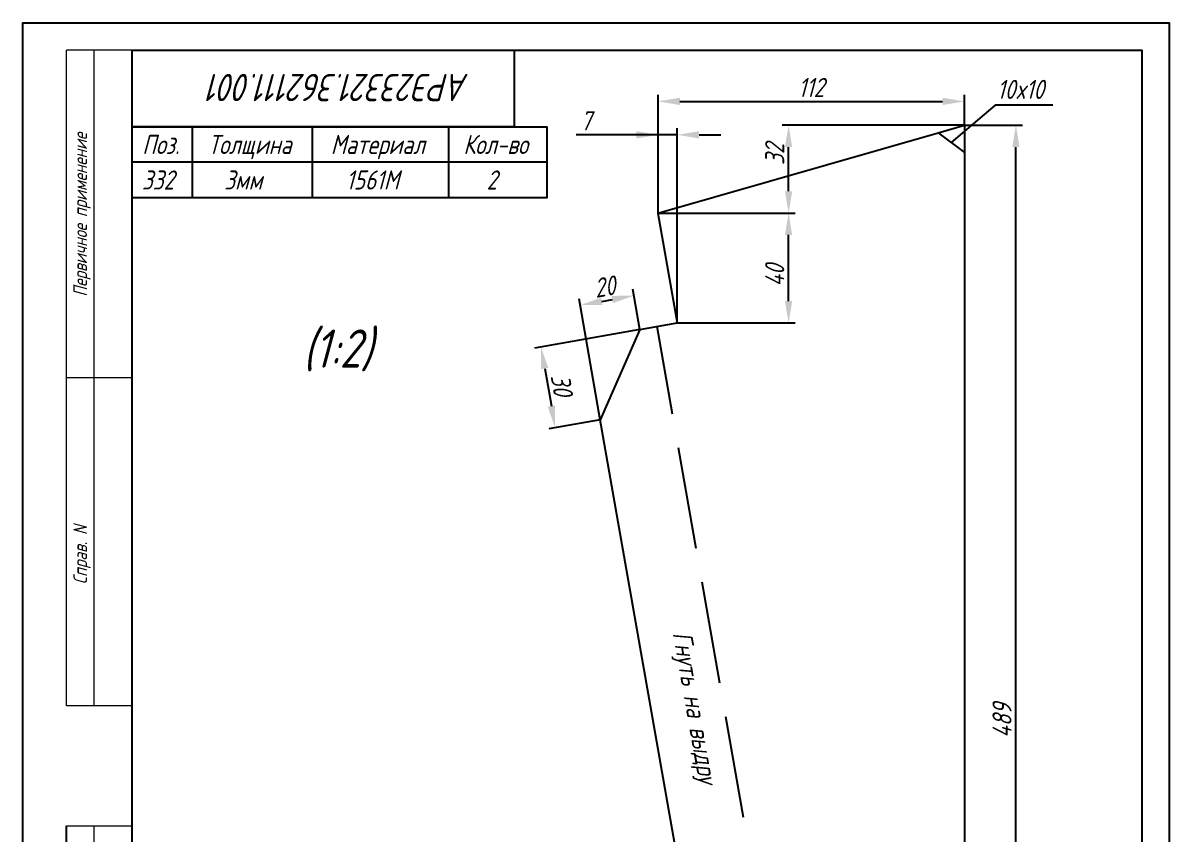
# Model space of a CAD drawing. Header units: millimetres. Extents: x -37166 to -34073, y -441 to 2979.
# Drawn here: x -34747 to -34537, y 748.9 to 897.4 of the extents above; entities that cross this region are included whole.
import ezdxf
from ezdxf.enums import TextEntityAlignment as Align

# ---------------------------------------------------------------- set-up
doc = ezdxf.new("R2010")
doc.units = ezdxf.units.MM
doc.header["$PDSIZE"] = -1
doc.linetypes.add('Short_dashed', pattern=[5, 3.75, -1.25])
doc.linetypes.add('SLD-Сплошная', pattern=[0])
for name, color, linetype in [('Frame', 6, 'Continuous'), ('ОСНОВНАЯ_НАДПИСЬ', 7, 'SLD-Сплошная'), ('ЧЕРТЕЖ', 7, 'Continuous')]:
    doc.layers.add(name, color=color, linetype=linetype)
doc.styles.add('SLDTEXTSTYLE0', font='ГОСТ тип А наклонный.ttf')
doc.styles.get("Standard").update_dxf_attribs({"font": 'ГОСТ тип А наклонный.ttf'})
doc.styles.add('ГОСТ', font='ГОСТ тип А.ttf', dxfattribs={"oblique": 15})
doc.dimstyles.new('dim1', dxfattribs={"dimtxt": 3.5, "dimasz": 4, "dimexe": 1.2, "dimexo": 0, "dimgap": 0.8, "dimtad": 1, "dimdec": 0, "dimdsep": 46, "dimtxsty": 'Standard', "dimcen": 5, "dimadec": 0, "dimazin": 0, "dimtfac": 1, "dimtdec": 0, "dimtmove": 0, "dimatfit": 3, "dimfxl": 0, "dimtolj": 1, "dimtzin": 0, "dimarcsym": 0})

# ---------------------------------------------------------------- blocks, each defined once
blk = doc.blocks.new('stamp-side-22600')
at = {"layer": 'Frame'}
blk.add_line((-12, 0), (-12, 145), dxfattribs=at)
at = {"layer": 'Frame', "lineweight": 13}
for p, q in [((-12, 145), (0, 145)), ((-12, 110), (0, 110)), ((0, 85), (-12, 85)), ((-12, 60), (0, 60)), ((0, 25), (-12, 25)), ((0, 0), (-12, 0))]:
    blk.add_line(p, q, dxfattribs=at)
at = {"layer": 'Frame', "color": 7, "lineweight": 13}
blk.add_line((-7, 145), (-7, 0), dxfattribs=at)
at = {"color": 7, "lineweight": 13, "style": 'ГОСТ', "oblique": 15}
for s, p in [('Подпись и дата', (-8.25, 115.55)), ('Инв. N дубл.', (-8.25, 88.76)), ('Взамен инв. N', (-8.25, 61.42)), ('Подпись и дата', (-8.25, 30.25)), ('Инв. N подл.', (-8.25, 2.97))]:
    blk.add_text(s, height=2.5, rotation=90, dxfattribs=at).set_placement(p)
blk = doc.blocks.new('stamp-side-w22600')
at = {"layer": 'Frame', "lineweight": 13}
for p, q in [((0, 287), (-12, 287)), ((-12, 167), (-12, 287)), ((0, 227), (-12, 227)), ((0, 167), (-12, 167))]:
    blk.add_line(p, q, dxfattribs=at)
at = {"layer": 'Frame', "color": 7, "lineweight": 13}
blk.add_line((-7, 287), (-7, 167), dxfattribs=at)
blk.add_blockref('stamp-side-22600', (0, 0))
at = {"color": 7, "lineweight": 13, "style": 'ГОСТ', "oblique": 15}
for s, p in [('Первичное применение', (-8.25, 241.89)), ('Справ. N', (-8.25, 189.23))]:
    blk.add_text(s, height=2.5, rotation=90, dxfattribs=at).set_placement(p)
blk = doc.blocks.new('A4-vert-gost-02-Neptun')
at = {"layer": 'Frame', "color": 7}
blk.add_lwpolyline([(0, 0), (0, 297), (210, 297), (210, 0)], close=True, dxfattribs=at)
at = {"layer": 'Frame'}
blk.add_lwpolyline([(20, 5), (20, 292), (205, 292), (205, 5)], close=True, dxfattribs=at)
blk.add_lwpolyline([(90, 292), (90, 278), (20, 278)], dxfattribs=at)
blk.add_blockref('stamp-side-w22600', (20, 5))
at = {"layer": 'ОСНОВНАЯ_НАДПИСЬ', "lineweight": 13, "style": 'SLDTEXTSTYLE0', "oblique": 7.5}
blk.add_attdef('PAGE', text='', height=3.5, dxfattribs=at).set_placement((199.52, 7.97), align=Align.CENTER)
at = {"layer": 'ЧЕРТЕЖ', "style": 'ГОСТ', "oblique": 15}
blk.add_attdef('НОМЕР ЧЕРТЕЖА', text='', height=5, rotation=180, dxfattribs=at).set_placement((58.02, 285.18), align=Align.MIDDLE_CENTER)
blk.add_attdef('Номер чертежа', text='', height=7, dxfattribs=at).set_placement((141.15, 13.28), align=Align.MIDDLE_CENTER)
blk = doc.blocks.new('*D7166')
at = {"color": 0, "lineweight": -2}
for p, q in [((-34574.5, 878.63), (-34563.85, 878.63)), ((-34565.05, 638.13), (-34565.05, 874.63)), ((-34579, 634.13), (-34563.85, 634.13))]:
    blk.add_line(p, q, dxfattribs=at)
at = {"color": 0}
for points in [[(-34564.39, 874.63), (-34565.72, 874.63), (-34565.05, 878.63)], [(-34565.72, 638.13), (-34564.39, 638.13), (-34565.05, 634.13)]]:
    blk.add_solid(points, dxfattribs=at)
at = {"layer": 'Defpoints', "color": 0}
for p in [(-34574.5, 878.63), (-34565.05, 878.63), (-34579, 634.13)]:
    blk.add_point(p, dxfattribs=at)
at = {"color": 0, "insert": (-34567.6, 769.63), "char_height": 3.5, "attachment_point": 5, "rotation": 90}
blk.add_mtext('\\A1;489', dxfattribs=at)
blk = doc.blocks.new('*D7167')
at = {"color": 0, "lineweight": -2}
for p, q in [((-34630.63, 862.54), (-34630.63, 884.19)), ((-34574.5, 878.63), (-34574.5, 884.19)), ((-34626.63, 882.99), (-34578.5, 882.99))]:
    blk.add_line(p, q, dxfattribs=at)
at = {"color": 0}
for points in [[(-34626.63, 883.66), (-34626.63, 882.32), (-34630.63, 882.99)], [(-34578.5, 882.32), (-34578.5, 883.66), (-34574.5, 882.99)]]:
    blk.add_solid(points, dxfattribs=at)
at = {"layer": 'Defpoints', "color": 0}
for p in [(-34574.5, 882.99), (-34574.5, 878.63), (-34630.63, 862.54)]:
    blk.add_point(p, dxfattribs=at)
at = {"color": 0, "insert": (-34602.57, 885.54), "char_height": 3.5, "attachment_point": 5}
blk.add_mtext('\\A1;112', dxfattribs=at)
blk = doc.blocks.new('*D7168')
at = {"color": 0, "lineweight": -2}
for p, q in [((-34574.5, 878.63), (-34607.9, 878.63)), ((-34606.7, 866.54), (-34606.7, 874.63)), ((-34630.63, 862.54), (-34605.5, 862.54))]:
    blk.add_line(p, q, dxfattribs=at)
at = {"color": 0}
for points in [[(-34606.04, 874.63), (-34607.37, 874.63), (-34606.7, 878.63)], [(-34607.37, 866.54), (-34606.04, 866.54), (-34606.7, 862.54)]]:
    blk.add_solid(points, dxfattribs=at)
at = {"layer": 'Defpoints', "color": 0}
for p in [(-34606.7, 878.63), (-34574.5, 878.63), (-34630.63, 862.54)]:
    blk.add_point(p, dxfattribs=at)
at = {"color": 0, "insert": (-34609.25, 873.31), "char_height": 3.5, "attachment_point": 5, "rotation": 90}
blk.add_mtext('\\A1;32', dxfattribs=at)
blk = doc.blocks.new('D34')
at = {"color": 0, "lineweight": -2}
for p, q in [((-34630.63, 862.54), (-34630.63, 878.07)), ((-34627.1, 842.42), (-34627.1, 878.07)), ((-34630.63, 876.87), (-34645.62, 876.87)), ((-34634.63, 876.87), (-34638.63, 876.87)), ((-34627.1, 876.87), (-34630.63, 876.87)), ((-34623.1, 876.87), (-34619.1, 876.87))]:
    blk.add_line(p, q, dxfattribs=at)
at = {"color": 0}
for points in [[(-34634.63, 876.2), (-34634.63, 877.53), (-34630.63, 876.87)], [(-34623.1, 877.53), (-34623.1, 876.2), (-34627.1, 876.87)]]:
    blk.add_solid(points, dxfattribs=at)
at = {"layer": 'Defpoints', "color": 0}
for p in [(-34630.63, 876.87), (-34630.63, 862.54), (-34627.1, 842.42)]:
    blk.add_point(p, dxfattribs=at)
at = {"color": 0, "insert": (-34643.85, 879.44), "char_height": 3.5, "attachment_point": 5}
blk.add_mtext('\\A1;7', dxfattribs=at)
blk = doc.blocks.new('*D7169')
at = {"color": 0, "lineweight": -2}
for p, q in [((-34630.63, 862.54), (-34605.5, 862.54)), ((-34606.7, 846.42), (-34606.7, 858.54)), ((-34627.1, 842.42), (-34605.5, 842.42))]:
    blk.add_line(p, q, dxfattribs=at)
at = {"color": 0}
for points in [[(-34606.04, 858.54), (-34607.37, 858.54), (-34606.7, 862.54)], [(-34607.37, 846.42), (-34606.04, 846.42), (-34606.7, 842.42)]]:
    blk.add_solid(points, dxfattribs=at)
at = {"layer": 'Defpoints', "color": 0}
for p in [(-34630.63, 862.54), (-34606.7, 862.54), (-34627.1, 842.42)]:
    blk.add_point(p, dxfattribs=at)
at = {"color": 0, "insert": (-34609.25, 851.12), "char_height": 3.5, "attachment_point": 5, "rotation": 90}
blk.add_mtext('\\A1;40', dxfattribs=at)
blk = doc.blocks.new('*D7239')
at = {"color": 0, "lineweight": -2}
for p, q in [((-34633.96, 841.22), (-34635.25, 848.6)), ((-34641.21, 824.71), (-34645.1, 846.87)), ((-34640.95, 846.38), (-34638.98, 846.72))]:
    blk.add_line(p, q, dxfattribs=at)
at = {"color": 0}
for points in [[(-34641.07, 847.04), (-34640.84, 845.72), (-34644.89, 845.69)], [(-34638.87, 846.07), (-34639.1, 847.38), (-34635.04, 847.42)]]:
    blk.add_solid(points, dxfattribs=at)
at = {"layer": 'Defpoints', "color": 0}
for p in [(-34635.04, 847.42), (-34633.96, 841.22), (-34641.21, 824.71)]:
    blk.add_point(p, dxfattribs=at)
at = {"color": 0, "insert": (-34640.41, 849.06), "char_height": 3.5, "attachment_point": 5, "rotation": 9.9594}
blk.add_mtext('\\A1;20', dxfattribs=at)
blk = doc.blocks.new('*D7281')
at = {"color": 0, "lineweight": -2}
for p, q in [((-34633.96, 841.22), (-34653.26, 837.83)), ((-34651.38, 834.09), (-34650.17, 827.2)), ((-34641.21, 824.71), (-34650.66, 823.05))]:
    blk.add_line(p, q, dxfattribs=at)
at = {"color": 0}
for points in [[(-34650.73, 834.21), (-34652.04, 833.98), (-34652.08, 838.03)], [(-34650.83, 827.08), (-34649.52, 827.32), (-34649.48, 823.26)]]:
    blk.add_solid(points, dxfattribs=at)
at = {"layer": 'Defpoints', "color": 0}
for p in [(-34633.96, 841.22), (-34649.48, 823.26), (-34641.21, 824.71)]:
    blk.add_point(p, dxfattribs=at)
at = {"color": 0, "insert": (-34648.27, 831.09), "char_height": 3.5, "attachment_point": 5, "rotation": 279.9594}
blk.add_mtext('\\A1;30', dxfattribs=at)

msp = doc.modelspace()

# ---------------------------------------------------------------- linework, layer by layer
at = {"color": 6, "ltscale": 0.05}
for p, q in [((-34715.991, 878.351), (-34715.991, 865.351)), ((-34693.991, 878.351), (-34693.991, 865.351)), ((-34668.991, 878.351), (-34668.991, 865.351)), ((-34650.991, 871.851), (-34726.991, 871.851))]:
    msp.add_line(p, q, dxfattribs=at)
at = {"color": 2}
for p, q in [((-34630.632, 862.535), (-34579.305, 877.253)), ((-34579.305, 877.253), (-34574.499, 873.631)), ((-34574.499, 873.631), (-34574.499, 638.631)), ((-34630.632, 862.535), (-34627.1, 842.42)), ((-34633.955, 841.216), (-34627.1, 842.42)), ((-34633.955, 841.216), (-34641.21, 824.713)), ((-34613.317, 665.862), (-34641.21, 824.713))]:
    msp.add_line(p, q, dxfattribs=at)
at = {"color": 2, "linetype": 'Short_dashed', "ltscale": 5}
msp.add_line((-34597.692, 653.377), (-34630.774, 841.775), dxfattribs=at)
at = {"color": 7}
for points in [[(-34558.271, 882.322), (-34568.877, 882.322), (-34576.902, 875.442)], [(-34579.305, 877.253), (-34574.499, 878.631), (-34574.499, 873.631)]]:
    msp.add_lwpolyline(points, dxfattribs=at)
at = {"color": 6, "ltscale": 0.05}
msp.add_lwpolyline([(-34726.991, 878.351), (-34650.991, 878.351), (-34650.991, 865.351), (-34726.991, 865.351)], close=True, dxfattribs=at)

# ---------------------------------------------------------------- block references
at = {"color": 2, "lineweight": 100, "ltscale": 0.4}
ref = msp.add_blockref('A4-vert-gost-02-Neptun', (-34746.989, 600.351), dxfattribs=at)
ref.add_attrib('НОМЕР ЧЕРТЕЖА', 'АРЭ23321.362111.001', dxfattribs={"layer": 'ЧЕРТЕЖ', "height": 5, "rotation": 180, "style": 'ГОСТ', "oblique": 15}).set_placement((-34688.967, 885.531), align=Align.MIDDLE_CENTER)

# ---------------------------------------------------------------- texts
at = {"color": 7, "style": 'ГОСТ', "oblique": 15}
msp.add_text('10x10', height=3.5, dxfattribs=at).set_placement((-34564.227, 883.439), align=Align.CENTER)
msp.add_text('Гнуть на выдру', height=3.5, rotation=279.95939, dxfattribs=at).set_placement((-34625.531, 771.789), align=Align.CENTER)
at = {"color": 7, "char_height": 3.5, "attachment_point": 2, "style": 'ГОСТ'}
for s, insert in [('{\\A1;Поз.}', (-34721.727, 876.851)), ('{\\A1;Толщина}', (-34705.425, 876.851)), ('{\\A1;Материал}', (-34681.975, 876.851)), ('{\\A1;Кол-во}', (-34660.39, 876.851)), ('332', (-34722.252, 870.351)), ('{\\A1;3мм}', (-34706.642, 870.351)), ('{\\A1;1561М}', (-34682.953, 870.351)), ('{\\A1;2}', (-34661.082, 870.351))]:
    msp.add_mtext(s, dxfattribs=dict(at, insert=insert))

# ---------------------------------------------------------------- dimensions: what is measured, and where the dimension line sits
for base, p1, p2, picture, middle in [((-34574.499, 882.989), (-34630.632, 862.535), (-34574.499, 878.631), '*D7167', (-34602.566, 882.989)), ((-34630.632, 876.867), (-34627.1, 842.42), (-34630.632, 862.535), 'D34', (-34643.85, 876.867))]:
    dim = msp.add_linear_dim(base=base, p1=p1, p2=p2, dimstyle='dim1', override={"dimlfac": 2, "dimsah": 1})
    dim.commit()
    dim.dimension.update_dxf_attribs({"geometry": picture, "text_midpoint": middle, "dimtype": 160})
for base, p1, p2, angle, picture, middle in [((-34606.703, 878.631), (-34630.632, 862.535), (-34574.499, 878.631), 90, '*D7168', (-34606.703, 873.307)), ((-34565.054, 878.631), (-34578.999, 634.131), (-34574.499, 878.631), 90, '*D7166', (-34565.054, 769.631)), ((-34606.703, 862.535), (-34627.1, 842.42), (-34630.632, 862.535), 90, '*D7169', (-34606.703, 851.118)), ((-34635.044, 847.416), (-34641.21, 824.713), (-34633.955, 841.216), 189.95939, '*D7239', (-34639.969, 846.552))]:
    dim = msp.add_linear_dim(base=base, p1=p1, p2=p2, angle=angle, dimstyle='dim1', override={"dimlfac": 2, "dimsah": 1})
    dim.commit()
    dim.dimension.update_dxf_attribs({"geometry": picture, "text_midpoint": middle, "dimtype": 160})
dim = msp.add_linear_dim(base=(-34649.482, 823.26), p1=(-34633.955, 841.216), p2=(-34641.21, 824.713), angle=279.95939, dimstyle='dim1', override={"dimlfac": 2, "dimtxsty": 'Standard', "dimsah": 1, "dimtolj": 1})
dim.commit()
dim.dimension.update_dxf_attribs({"geometry": '*D7281', "text_midpoint": (-34648.267, 831.088)})

# ---------------------------------------------------------------- next in the draw order: texts
at = {"color": 7, "insert": (-34695.733, 833.545), "char_height": 7, "attachment_point": 7, "style": 'ГОСТ', "bg_fill": 2}
msp.add_mtext('{\\A1;(1:2)}', dxfattribs=at)

doc.saveas('drawing.dxf')
